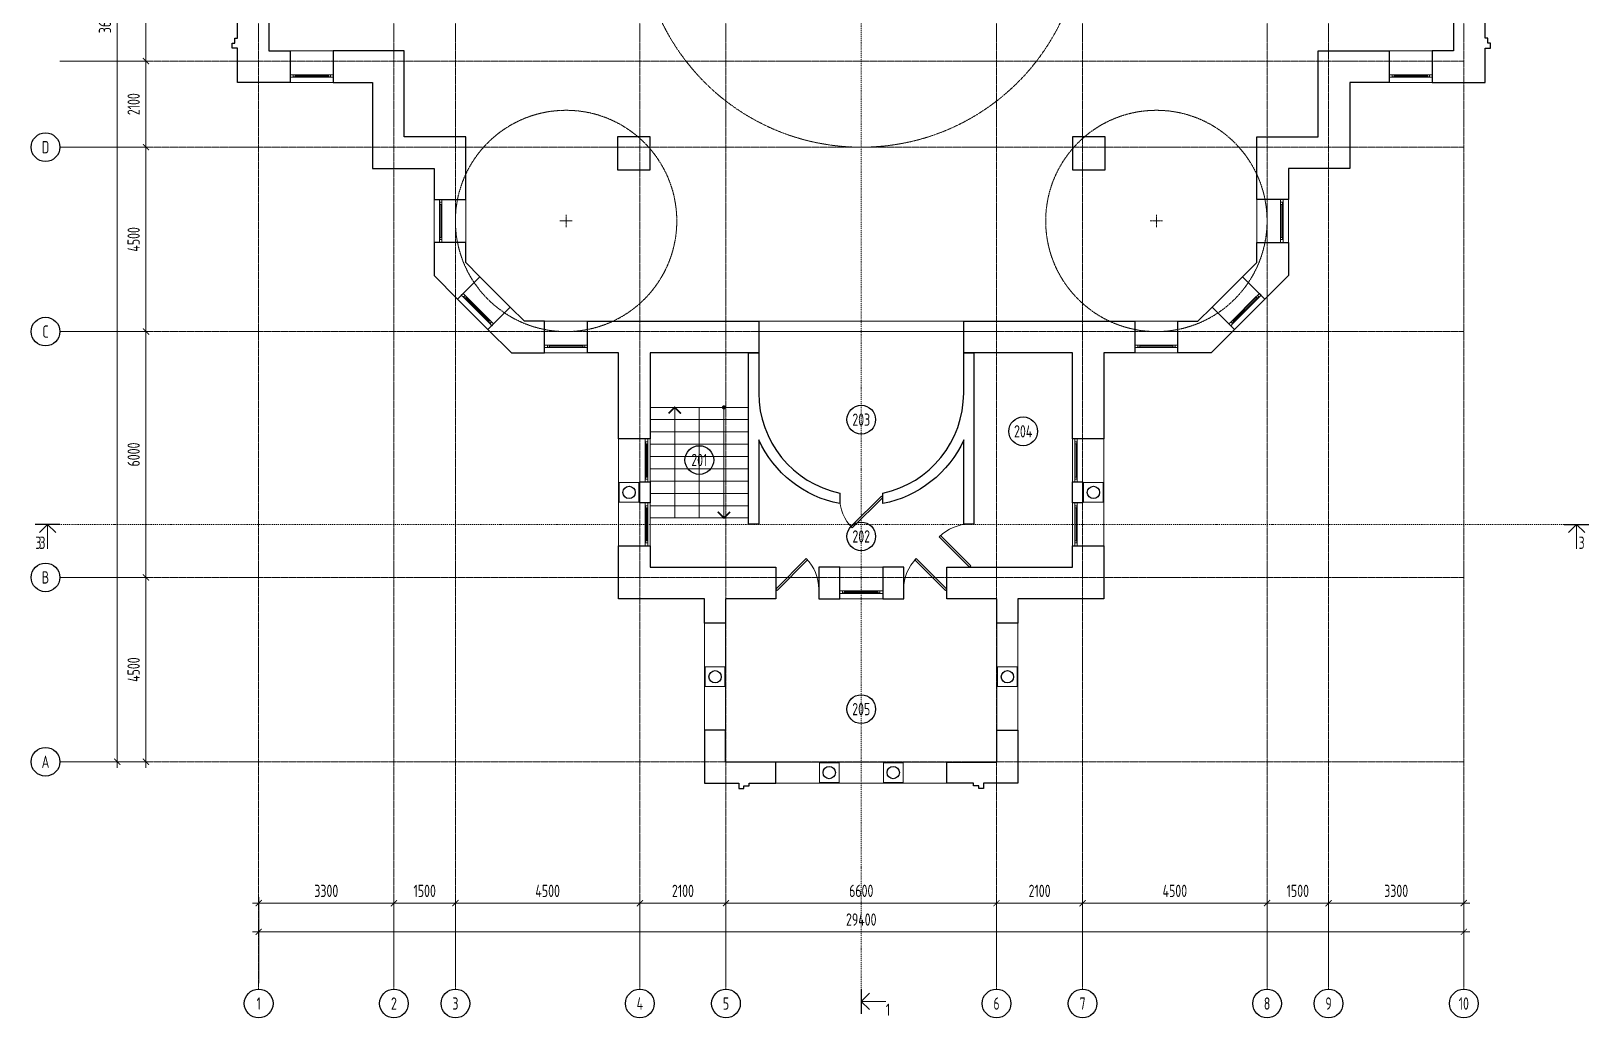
# Model space of a CAD drawing. Header units: millimetres. Extents: x -4890 to 184123, y 36 to 148549.
# Drawn here: x 134460 to 172460, y 3086 to 27169 of the extents above; entities that cross this region are included whole.
import ezdxf

# ---------------------------------------------------------------- set-up
doc = ezdxf.new("R2010")
doc.units = ezdxf.units.MM
doc.linetypes.add('CENTERX2', pattern=[101.6, 63.5, -12.7, 12.7, -12.7])
doc.linetypes.add('DASHDOTX2', pattern=[50.8, 25.4, -12.7, 0, -12.7])
for name, color, linetype, lineweight in [('axis', 40, 'CENTERX2', 5), ('Dimension', 4, 'Continuous', 5), ('Door', 36, 'Continuous', 5), ('Marker', 30, 'Continuous', 5), ('Stair', 4, 'Continuous', 5), ('Wall_General', 5, 'Continuous', 30), ('Wall_Satelit', 253, 'Continuous', 5), ('Windows', 250, 'Continuous', 5)]:
    doc.layers.add(name, color=color, linetype=linetype, lineweight=lineweight)
doc.styles.add('OK300', font='isocpeur.ttf', dxfattribs={"width": 0.7, "height": 300})
doc.dimstyles.new('OK100', dxfattribs={"dimtxt": 300, "dimasz": 150, "dimexe": 150, "dimexo": 150, "dimgap": 150, "dimtad": 1, "dimdec": 0, "dimzin": 0, "dimdsep": 46, "dimtxsty": 'OK300', "dimblk": 'ARCHTICK', "dimcen": 150, "dimdle": 150, "dimclrd": 256, "dimclre": 256, "dimclrt": 256, "dimadec": 0, "dimazin": 0, "dimtfac": 1, "dimtdec": 0, "dimtofl": 0, "dimtmove": 0, "dimatfit": 3, "dimldrblk": 'DOT', "dimfxl": 1, "dimtolj": 1, "dimtzin": 0, "dimlwd": -1, "dimlwe": -1, "dimarcsym": 0})

# ---------------------------------------------------------------- blocks, each defined once
blk = doc.blocks.new('_ArchTick')
at = {"color": 0, "linetype": 'ByBlock', "const_width": 0.15}
blk.add_lwpolyline([(-0.5, -0.5), (0.5, 0.5)], dxfattribs=at)
blk = doc.blocks.new('*D119')
at = {"layer": 'Defpoints', "color": 0, "transparency": 16777216}
for p in [(135160, 45636), (135160, 9336), (136560, 9336)]:
    blk.add_point(p, dxfattribs=at)
at = {"layer": 'Dimension', "transparency": 16777216}
for p, q in [((135310, 45636), (136710, 45636)), ((136560, 45786), (136560, 9186)), ((135310, 9336), (136710, 9336))]:
    blk.add_line(p, q, dxfattribs=at)
at = {"layer": 'Dimension', "transparency": 16777216, "xscale": 150, "yscale": 150, "zscale": 150}
for p, rotation in [((136560, 45636), 90), ((136560, 9336), 270)]:
    blk.add_blockref('_ArchTick', p, dxfattribs=dict(at, rotation=rotation))
at = {"layer": 'Dimension', "transparency": 16777216, "insert": (136260, 27486), "char_height": 300, "attachment_point": 5, "rotation": 90, "style": 'OK300'}
blk.add_mtext('\\A1;36300', dxfattribs=at)
blk = doc.blocks.new('_Dot')
at = {"layer": 'Dimension', "color": 0, "lineweight": -2}
blk.add_line((-0.5, 0), (-1, 0), dxfattribs=at)
at = {"layer": 'Dimension', "color": 0, "const_width": 0.5}
blk.add_lwpolyline([(-0.25, 0, 1), (0.25, 0, 1)], format="xyb", close=True, dxfattribs=at)
blk = doc.blocks.new('*D123')
at = {"layer": 'Defpoints', "color": 0, "transparency": 16777216}
for p in [(135160, 33036), (135160, 26436), (137260, 26436)]:
    blk.add_point(p, dxfattribs=at)
at = {"layer": 'Dimension', "transparency": 16777216}
for p, q in [((137260, 33186), (137260, 26286)), ((135310, 33036), (137410, 33036)), ((135310, 26436), (137410, 26436))]:
    blk.add_line(p, q, dxfattribs=at)
at = {"layer": 'Dimension', "transparency": 16777216, "xscale": 150, "yscale": 150, "zscale": 150}
for p, rotation in [((137260, 33036), 90), ((137260, 26436), 270)]:
    blk.add_blockref('_ArchTick', p, dxfattribs=dict(at, rotation=rotation))
at = {"layer": 'Dimension', "transparency": 16777216, "insert": (136960, 29736), "char_height": 300, "attachment_point": 5, "rotation": 90, "style": 'OK300'}
blk.add_mtext('\\A1;6600', dxfattribs=at)
blk = doc.blocks.new('*D124')
at = {"layer": 'Defpoints', "color": 0, "transparency": 16777216}
for p in [(135160, 26436), (135160, 24336), (137260, 24336)]:
    blk.add_point(p, dxfattribs=at)
at = {"layer": 'Dimension', "transparency": 16777216}
for p, q in [((135310, 26436), (137410, 26436)), ((137260, 26586), (137260, 24186)), ((135310, 24336), (137410, 24336))]:
    blk.add_line(p, q, dxfattribs=at)
at = {"layer": 'Dimension', "transparency": 16777216, "xscale": 150, "yscale": 150, "zscale": 150}
for p, rotation in [((137260, 26436), 90), ((137260, 24336), 270)]:
    blk.add_blockref('_ArchTick', p, dxfattribs=dict(at, rotation=rotation))
at = {"layer": 'Dimension', "transparency": 16777216, "insert": (136960, 25386), "char_height": 300, "attachment_point": 5, "rotation": 90, "style": 'OK300'}
blk.add_mtext('\\A1;2100', dxfattribs=at)
blk = doc.blocks.new('*D125')
at = {"layer": 'Defpoints', "color": 0, "transparency": 16777216}
for p in [(135160, 24336), (135160, 19836), (137260, 19836)]:
    blk.add_point(p, dxfattribs=at)
at = {"layer": 'Dimension', "transparency": 16777216}
for p, q in [((135310, 24336), (137410, 24336)), ((137260, 24486), (137260, 19686)), ((135310, 19836), (137410, 19836))]:
    blk.add_line(p, q, dxfattribs=at)
at = {"layer": 'Dimension', "transparency": 16777216, "xscale": 150, "yscale": 150, "zscale": 150}
for p, rotation in [((137260, 24336), 90), ((137260, 19836), 270)]:
    blk.add_blockref('_ArchTick', p, dxfattribs=dict(at, rotation=rotation))
at = {"layer": 'Dimension', "transparency": 16777216, "insert": (136960, 22086), "char_height": 300, "attachment_point": 5, "rotation": 90, "style": 'OK300'}
blk.add_mtext('\\A1;4500', dxfattribs=at)
blk = doc.blocks.new('*D126')
at = {"layer": 'Defpoints', "color": 0, "transparency": 16777216}
for p in [(135160, 13836), (135160, 9336), (137260, 9336)]:
    blk.add_point(p, dxfattribs=at)
at = {"layer": 'Dimension', "transparency": 16777216}
for p, q in [((135310, 13836), (137410, 13836)), ((137260, 13986), (137260, 9186)), ((135310, 9336), (137410, 9336))]:
    blk.add_line(p, q, dxfattribs=at)
at = {"layer": 'Dimension', "transparency": 16777216, "xscale": 150, "yscale": 150, "zscale": 150}
for p, rotation in [((137260, 13836), 90), ((137260, 9336), 270)]:
    blk.add_blockref('_ArchTick', p, dxfattribs=dict(at, rotation=rotation))
at = {"layer": 'Dimension', "transparency": 16777216, "insert": (136960, 11586), "char_height": 300, "attachment_point": 5, "rotation": 90, "style": 'OK300'}
blk.add_mtext('\\A1;4500', dxfattribs=at)
blk = doc.blocks.new('*D127')
at = {"layer": 'Defpoints', "color": 0, "transparency": 16777216}
for p in [(169410, 5186), (140010, 3786), (169410, 3786)]:
    blk.add_point(p, dxfattribs=at)
at = {"layer": 'Dimension', "transparency": 16777216}
for p, q in [((140010, 3936), (140010, 5336)), ((169410, 3936), (169410, 5336)), ((139860, 5186), (169560, 5186))]:
    blk.add_line(p, q, dxfattribs=at)
at = {"layer": 'Dimension', "transparency": 16777216, "xscale": 150, "yscale": 150, "zscale": 150, "rotation": 180}
blk.add_blockref('_ArchTick', (140010, 5186), dxfattribs=at)
at = {"layer": 'Dimension', "transparency": 16777216, "xscale": 150, "yscale": 150, "zscale": 150}
blk.add_blockref('_ArchTick', (169410, 5186), dxfattribs=at)
at = {"layer": 'Dimension', "transparency": 16777216, "insert": (154710, 5486), "char_height": 300, "attachment_point": 5, "style": 'OK300'}
blk.add_mtext('\\A1;29400', dxfattribs=at)
blk = doc.blocks.new('*D128')
at = {"layer": 'Defpoints', "color": 0, "transparency": 16777216}
for p in [(143310, 5886), (140010, 3786), (143310, 3786)]:
    blk.add_point(p, dxfattribs=at)
at = {"layer": 'Dimension', "transparency": 16777216}
for p, q in [((139860, 5886), (143460, 5886)), ((140010, 3936), (140010, 6036)), ((143310, 3936), (143310, 6036))]:
    blk.add_line(p, q, dxfattribs=at)
at = {"layer": 'Dimension', "transparency": 16777216, "xscale": 150, "yscale": 150, "zscale": 150, "rotation": 180}
blk.add_blockref('_ArchTick', (140010, 5886), dxfattribs=at)
at = {"layer": 'Dimension', "transparency": 16777216, "xscale": 150, "yscale": 150, "zscale": 150}
blk.add_blockref('_ArchTick', (143310, 5886), dxfattribs=at)
at = {"layer": 'Dimension', "transparency": 16777216, "insert": (141660, 6186), "char_height": 300, "attachment_point": 5, "style": 'OK300'}
blk.add_mtext('\\A1;3300', dxfattribs=at)
blk = doc.blocks.new('*D129')
at = {"layer": 'Defpoints', "color": 0, "transparency": 16777216}
for p in [(149310, 5886), (144810, 3786), (149310, 3786)]:
    blk.add_point(p, dxfattribs=at)
at = {"layer": 'Dimension', "transparency": 16777216}
for p, q in [((144660, 5886), (149460, 5886)), ((144810, 3936), (144810, 6036)), ((149310, 3936), (149310, 6036))]:
    blk.add_line(p, q, dxfattribs=at)
at = {"layer": 'Dimension', "transparency": 16777216, "xscale": 150, "yscale": 150, "zscale": 150, "rotation": 180}
blk.add_blockref('_ArchTick', (144810, 5886), dxfattribs=at)
at = {"layer": 'Dimension', "transparency": 16777216, "xscale": 150, "yscale": 150, "zscale": 150}
blk.add_blockref('_ArchTick', (149310, 5886), dxfattribs=at)
at = {"layer": 'Dimension', "transparency": 16777216, "insert": (147060, 6186), "char_height": 300, "attachment_point": 5, "style": 'OK300'}
blk.add_mtext('\\A1;4500', dxfattribs=at)
blk = doc.blocks.new('*D130')
at = {"layer": 'Defpoints', "color": 0, "transparency": 16777216}
for p in [(151410, 5886), (149310, 3786), (151410, 3786)]:
    blk.add_point(p, dxfattribs=at)
at = {"layer": 'Dimension', "transparency": 16777216}
for p, q in [((149160, 5886), (151560, 5886)), ((149310, 3936), (149310, 6036)), ((151410, 3936), (151410, 6036))]:
    blk.add_line(p, q, dxfattribs=at)
at = {"layer": 'Dimension', "transparency": 16777216, "xscale": 150, "yscale": 150, "zscale": 150, "rotation": 180}
blk.add_blockref('_ArchTick', (149310, 5886), dxfattribs=at)
at = {"layer": 'Dimension', "transparency": 16777216, "xscale": 150, "yscale": 150, "zscale": 150}
blk.add_blockref('_ArchTick', (151410, 5886), dxfattribs=at)
at = {"layer": 'Dimension', "transparency": 16777216, "insert": (150360, 6186), "char_height": 300, "attachment_point": 5, "style": 'OK300'}
blk.add_mtext('\\A1;2100', dxfattribs=at)
blk = doc.blocks.new('*D131')
at = {"layer": 'Defpoints', "color": 0, "transparency": 16777216}
for p in [(158010, 5886), (151410, 3786), (158010, 3786)]:
    blk.add_point(p, dxfattribs=at)
at = {"layer": 'Dimension', "transparency": 16777216}
for p, q in [((151260, 5886), (158160, 5886)), ((151410, 3936), (151410, 6036)), ((158010, 3936), (158010, 6036))]:
    blk.add_line(p, q, dxfattribs=at)
at = {"layer": 'Dimension', "transparency": 16777216, "xscale": 150, "yscale": 150, "zscale": 150, "rotation": 180}
blk.add_blockref('_ArchTick', (151410, 5886), dxfattribs=at)
at = {"layer": 'Dimension', "transparency": 16777216, "xscale": 150, "yscale": 150, "zscale": 150}
blk.add_blockref('_ArchTick', (158010, 5886), dxfattribs=at)
at = {"layer": 'Dimension', "transparency": 16777216, "insert": (154710, 6186), "char_height": 300, "attachment_point": 5, "style": 'OK300'}
blk.add_mtext('\\A1;6600', dxfattribs=at)
blk = doc.blocks.new('*D132')
at = {"layer": 'Defpoints', "color": 0, "transparency": 16777216}
for p in [(160110, 5886), (158010, 3786), (160110, 3786)]:
    blk.add_point(p, dxfattribs=at)
at = {"layer": 'Dimension', "transparency": 16777216}
for p, q in [((157860, 5886), (160260, 5886)), ((158010, 3936), (158010, 6036)), ((160110, 3936), (160110, 6036))]:
    blk.add_line(p, q, dxfattribs=at)
at = {"layer": 'Dimension', "transparency": 16777216, "xscale": 150, "yscale": 150, "zscale": 150, "rotation": 180}
blk.add_blockref('_ArchTick', (158010, 5886), dxfattribs=at)
at = {"layer": 'Dimension', "transparency": 16777216, "xscale": 150, "yscale": 150, "zscale": 150}
blk.add_blockref('_ArchTick', (160110, 5886), dxfattribs=at)
at = {"layer": 'Dimension', "transparency": 16777216, "insert": (159060, 6186), "char_height": 300, "attachment_point": 5, "style": 'OK300'}
blk.add_mtext('\\A1;2100', dxfattribs=at)
blk = doc.blocks.new('*D133')
at = {"layer": 'Defpoints', "color": 0, "transparency": 16777216}
for p in [(164610, 5886), (160110, 3786), (164610, 3786)]:
    blk.add_point(p, dxfattribs=at)
at = {"layer": 'Dimension', "transparency": 16777216}
for p, q in [((159960, 5886), (164760, 5886)), ((160110, 3936), (160110, 6036)), ((164610, 3936), (164610, 6036))]:
    blk.add_line(p, q, dxfattribs=at)
at = {"layer": 'Dimension', "transparency": 16777216, "xscale": 150, "yscale": 150, "zscale": 150, "rotation": 180}
blk.add_blockref('_ArchTick', (160110, 5886), dxfattribs=at)
at = {"layer": 'Dimension', "transparency": 16777216, "xscale": 150, "yscale": 150, "zscale": 150}
blk.add_blockref('_ArchTick', (164610, 5886), dxfattribs=at)
at = {"layer": 'Dimension', "transparency": 16777216, "insert": (162360, 6186), "char_height": 300, "attachment_point": 5, "style": 'OK300'}
blk.add_mtext('\\A1;4500', dxfattribs=at)
blk = doc.blocks.new('*D134')
at = {"layer": 'Defpoints', "color": 0, "transparency": 16777216}
for p in [(169410, 5886), (166110, 3786), (169410, 3786)]:
    blk.add_point(p, dxfattribs=at)
at = {"layer": 'Dimension', "transparency": 16777216}
for p, q in [((165960, 5886), (169560, 5886)), ((166110, 3936), (166110, 6036)), ((169410, 3936), (169410, 6036))]:
    blk.add_line(p, q, dxfattribs=at)
at = {"layer": 'Dimension', "transparency": 16777216, "xscale": 150, "yscale": 150, "zscale": 150, "rotation": 180}
blk.add_blockref('_ArchTick', (166110, 5886), dxfattribs=at)
at = {"layer": 'Dimension', "transparency": 16777216, "xscale": 150, "yscale": 150, "zscale": 150}
blk.add_blockref('_ArchTick', (169410, 5886), dxfattribs=at)
at = {"layer": 'Dimension', "transparency": 16777216, "insert": (167760, 6186), "char_height": 300, "attachment_point": 5, "style": 'OK300'}
blk.add_mtext('\\A1;3300', dxfattribs=at)
blk = doc.blocks.new('*D135')
at = {"layer": 'Defpoints', "color": 0, "transparency": 16777216}
for p in [(135160, 19836), (137260, 19836), (135160, 13836)]:
    blk.add_point(p, dxfattribs=at)
at = {"layer": 'Dimension', "transparency": 16777216}
for p, q in [((135310, 19836), (137410, 19836)), ((137260, 13686), (137260, 19986)), ((135310, 13836), (137410, 13836))]:
    blk.add_line(p, q, dxfattribs=at)
at = {"layer": 'Dimension', "transparency": 16777216, "xscale": 150, "yscale": 150, "zscale": 150}
for p, rotation in [((137260, 19836), 90), ((137260, 13836), 270)]:
    blk.add_blockref('_ArchTick', p, dxfattribs=dict(at, rotation=rotation))
at = {"layer": 'Dimension', "transparency": 16777216, "insert": (136960, 16836), "char_height": 300, "attachment_point": 5, "rotation": 90, "style": 'OK300'}
blk.add_mtext('\\A1;6000', dxfattribs=at)
blk = doc.blocks.new('*D137')
at = {"layer": 'Defpoints', "color": 0, "transparency": 16777216}
for p in [(144810, 5886), (143310, 3786), (144810, 3786)]:
    blk.add_point(p, dxfattribs=at)
at = {"layer": 'Dimension', "transparency": 16777216}
for p, q in [((143160, 5886), (144960, 5886)), ((143310, 3936), (143310, 6036)), ((144810, 3936), (144810, 6036))]:
    blk.add_line(p, q, dxfattribs=at)
at = {"layer": 'Dimension', "transparency": 16777216, "xscale": 150, "yscale": 150, "zscale": 150, "rotation": 180}
blk.add_blockref('_ArchTick', (143310, 5886), dxfattribs=at)
at = {"layer": 'Dimension', "transparency": 16777216, "xscale": 150, "yscale": 150, "zscale": 150}
blk.add_blockref('_ArchTick', (144810, 5886), dxfattribs=at)
at = {"layer": 'Dimension', "transparency": 16777216, "insert": (144060, 6186), "char_height": 300, "attachment_point": 5, "style": 'OK300'}
blk.add_mtext('\\A1;1500', dxfattribs=at)
blk = doc.blocks.new('*D138')
at = {"layer": 'Defpoints', "color": 0, "transparency": 16777216}
for p in [(166110, 5886), (164610, 3786), (166110, 3786)]:
    blk.add_point(p, dxfattribs=at)
at = {"layer": 'Dimension', "transparency": 16777216}
for p, q in [((164460, 5886), (166260, 5886)), ((164610, 3936), (164610, 6036)), ((166110, 3936), (166110, 6036))]:
    blk.add_line(p, q, dxfattribs=at)
at = {"layer": 'Dimension', "transparency": 16777216, "xscale": 150, "yscale": 150, "zscale": 150, "rotation": 180}
blk.add_blockref('_ArchTick', (164610, 5886), dxfattribs=at)
at = {"layer": 'Dimension', "transparency": 16777216, "xscale": 150, "yscale": 150, "zscale": 150}
blk.add_blockref('_ArchTick', (166110, 5886), dxfattribs=at)
at = {"layer": 'Dimension', "transparency": 16777216, "insert": (165360, 6186), "char_height": 300, "attachment_point": 5, "style": 'OK300'}
blk.add_mtext('\\A1;1500', dxfattribs=at)
blk = doc.blocks.new('*U64')
for p, q in [((0, 0), (0, -100)), ((-1000, 0), (-1000, -100))]:
    blk.add_line(p, q)
blk.add_lwpolyline([(0, 0), (-707, 707), (-738, 676), (-31, -31)], close=True)
blk.add_arc((0, 0), 1000, 135, 180)
blk = doc.blocks.new('*U63')
for p, q in [((0, 0), (0, -100)), ((1000, 0), (1000, -100))]:
    blk.add_line(p, q)
blk.add_lwpolyline([(0, 0), (707, 707), (738, 676), (31, -31)], close=True)
blk.add_arc((0, 0), 1000, 0, 45)

msp = doc.modelspace()

# ---------------------------------------------------------------- linework, layer by layer
at = {"layer": 'axis', "ltscale": 0.5}
for p, q in [((147359.7, 22536.3), (147659.7, 22536.3)), ((147509.7, 22686.3), (147509.7, 22386.3)), ((162059.7, 22536.3), (161759.7, 22536.3)), ((161909.7, 22686.3), (161909.7, 22386.3))]:
    msp.add_line(p, q, dxfattribs=at)
for points in [[(140009.7, 3786.3), (140009.7, 45636.3)], [(143309.7, 3786.3), (143309.7, 45636.3)], [(144809.7, 3786.3), (144809.7, 45636.3)], [(149309.7, 3786.3), (149309.7, 45636.3)], [(151409.7, 3786.3), (151409.7, 45636.3)], [(158009.7, 3786.3), (158009.7, 45636.3)], [(160109.7, 3786.3), (160109.7, 45636.3)], [(164609.7, 3786.3), (164609.7, 45636.3)], [(166109.7, 3786.3), (166109.7, 45636.3)], [(169409.7, 3786.3), (169409.7, 45636.3)], [(135159.7, 26436.3), (169409.7, 26436.3)], [(135159.7, 24336.3), (169409.7, 24336.3)], [(135159.7, 19836.3), (169409.7, 19836.3)], [(135159.7, 13836.3), (169409.7, 13836.3)], [(135159.7, 9336.3), (169409.7, 9336.3)]]:
    msp.add_lwpolyline(points, dxfattribs=at)
for centre, radius in [((154709.7, 29736.3), 5400), ((147509.7, 22536.3), 2700), ((161909.7, 22536.3), 2700)]:
    msp.add_circle(centre, radius, dxfattribs=at)
at = {"layer": 'axis', "color": 18, "linetype": 'Continuous', "lineweight": 30, "true_color": 0x000000}
for centre in [(134809.7, 24336.3), (134809.7, 19836.3), (134809.7, 13836.3), (134809.7, 9336.3), (140009.7, 3436.3), (143309.7, 3436.3), (144809.7, 3436.3), (149309.7, 3436.3), (151409.7, 3436.3), (158009.7, 3436.3), (160109.7, 3436.3), (164609.7, 3436.3), (166109.7, 3436.3), (169409.7, 3436.3)]:
    msp.add_circle(centre, 350, dxfattribs=at)
at = {"layer": 'Marker', "linetype": 'DASHDOTX2'}
for p, q in [((154709.7, 48986.3), (154709.7, 3786.3)), ((171859.7, 15131.3), (135159.7, 15131.3))]:
    msp.add_line(p, q, dxfattribs=at)
at = {"layer": 'Marker', "color": 18, "lineweight": 30, "true_color": 0x000000}
for points in [[(135159.7, 15131.3), (134559.7, 15131.3)], [(135059.7, 14931.3), (134859.7, 15131.3), (134659.7, 14931.3)], [(171859.7, 15131.3), (172459.7, 15131.3)], [(171959.7, 14931.3), (172159.7, 15131.3), (172359.7, 14931.3)], [(154709.7, 3786.3), (154709.7, 3186.3)], [(154909.7, 3686.3), (154709.7, 3486.3), (154909.7, 3286.3)]]:
    msp.add_lwpolyline(points, dxfattribs=at)
at = {"layer": 'Marker', "color": 18, "true_color": 0x000000}
for points in [[(134859.7, 15131.3), (134859.7, 14531.3)], [(172159.7, 15131.3), (172159.7, 14531.3)], [(154709.7, 3486.3), (155309.7, 3486.3)]]:
    msp.add_lwpolyline(points, dxfattribs=at)
at = {"layer": 'Marker', "linetype": 'Continuous', "lineweight": 30}
for centre in [(154709.7, 17686.3), (158659.7, 17401.3), (150759.7, 16701.3), (154709.7, 14836.3), (154709.7, 10621.3)]:
    msp.add_circle(centre, 350, dxfattribs=at)
at = {"layer": 'Stair'}
for points in [[(150759.7, 17686.3), (150759.7, 17986.3), (149559.7, 17986.3), (149559.7, 17686.3)], [(151959.7, 17686.3), (151959.7, 17986.3), (150759.7, 17986.3), (150759.7, 17686.3)], [(150759.7, 17386.3), (150759.7, 17686.3), (149559.7, 17686.3), (149559.7, 17386.3)], [(151959.7, 17386.3), (151959.7, 17686.3), (150759.7, 17686.3), (150759.7, 17386.3)], [(150759.7, 17086.3), (150759.7, 17386.3), (149559.7, 17386.3), (149559.7, 17086.3)], [(151959.7, 17086.3), (151959.7, 17386.3), (150759.7, 17386.3), (150759.7, 17086.3)], [(150759.7, 16786.3), (150759.7, 17086.3), (149559.7, 17086.3), (149559.7, 16786.3)], [(150759.7, 16486.3), (150759.7, 16786.3), (149559.7, 16786.3), (149559.7, 16486.3)], [(151959.7, 16786.3), (151959.7, 17086.3), (150759.7, 17086.3), (150759.7, 16786.3)], [(151959.7, 16486.3), (151959.7, 16786.3), (150759.7, 16786.3), (150759.7, 16486.3)], [(150759.7, 16186.3), (150759.7, 16486.3), (149559.7, 16486.3), (149559.7, 16186.3)], [(151959.7, 16186.3), (151959.7, 16486.3), (150759.7, 16486.3), (150759.7, 16186.3)], [(150759.7, 15886.3), (150759.7, 16186.3), (149559.7, 16186.3), (149559.7, 15886.3)], [(151959.7, 15886.3), (151959.7, 16186.3), (150759.7, 16186.3), (150759.7, 15886.3)], [(150759.7, 15586.3), (150759.7, 15886.3), (149559.7, 15886.3), (149559.7, 15586.3)], [(150759.7, 15286.3), (150759.7, 15586.3), (149559.7, 15586.3), (149559.7, 15286.3)], [(151959.7, 15586.3), (151959.7, 15886.3), (150759.7, 15886.3), (150759.7, 15586.3)], [(151959.7, 15286.3), (151959.7, 15586.3), (150759.7, 15586.3), (150759.7, 15286.3)]]:
    msp.add_lwpolyline(points, close=True, dxfattribs=at)
at = {"layer": 'Stair', "const_width": 40}
for points in [[(150309.7, 17836.3), (150159.7, 17986.3), (150009.7, 17836.3)], [(151209.7, 15436.3), (151359.7, 15286.3), (151509.7, 15436.3)]]:
    msp.add_lwpolyline(points, dxfattribs=at)
at = {"layer": 'Stair'}
for points in [[(150159.7, 17986.3), (150159.7, 15286.3)], [(151359.7, 15286.3), (151359.7, 17986.3)]]:
    msp.add_lwpolyline(points, dxfattribs=at)
at = {"layer": 'Stair', "const_width": 50}
msp.add_lwpolyline([(151359.7, 18011.3, 1), (151359.7, 17961.3, 1)], format="xyb", close=True, dxfattribs=at)
at = {"layer": 'Wall_General'}
for points in [[(140779.7, 26686.3), (140779.7, 25916.3), (139489.7, 25916.3), (139489.7, 26751.3), (139359.7, 26751.3), (139359.7, 26871.3), (139424.7, 26871.3), (139424.7, 27001.3), (139489.7, 27001.3), (139489.7, 27651.3), (140259.7, 27651.3), (140259.7, 26686.3)], [(168639.7, 26686.3), (168639.7, 25916.3), (169929.7, 25916.3), (169929.7, 26751.3), (170059.7, 26751.3), (170059.7, 26871.3), (169994.7, 26871.3), (169994.7, 27001.3), (169929.7, 27001.3), (169929.7, 27651.3), (169159.7, 27651.3), (169159.7, 26686.3)], [(141829.7, 25916.3), (142789.7, 25916.3), (142789.7, 23816.3), (144289.7, 23816.3), (144289.7, 23061.3), (145059.7, 23061.3), (145059.7, 24586.3), (143559.7, 24586.3), (143559.7, 26686.3), (141829.7, 26686.3)], [(167589.7, 25916.3), (166629.7, 25916.3), (166629.7, 23816.3), (165129.7, 23816.3), (165129.7, 23061.3), (164359.7, 23061.3), (164359.7, 24586.3), (165859.7, 24586.3), (165859.7, 26686.3), (167589.7, 26686.3)], [(148759.7, 23786.3), (149559.7, 23786.3), (149559.7, 24586.3), (148759.7, 24586.3)], [(159859.7, 23786.3), (160659.7, 23786.3), (160659.7, 24586.3), (159859.7, 24586.3)], [(145059.7, 22011.3), (144289.7, 22011.3), (144289.7, 21202.7), (144861.7, 20630.7), (145406.1, 21175.2), (145059.7, 21521.7)], [(164359.7, 22011.3), (165129.7, 22011.3), (165129.7, 21202.7), (164557.7, 20630.7), (164013.2, 21175.2), (164359.7, 21521.7)], [(146148.6, 20432.7), (145604.1, 19888.3), (146176.1, 19316.3), (146984.7, 19316.3), (146984.7, 20086.3), (146495, 20086.3)], [(163270.8, 20432.7), (163815.2, 19888.3), (163243.2, 19316.3), (162434.7, 19316.3), (162434.7, 20086.3), (162924.3, 20086.3)], [(148789.7, 17216.3), (148789.7, 19316.3), (148034.7, 19316.3), (148034.7, 20086.3), (152209.7, 20086.3), (152209.7, 19316.3), (149559.7, 19316.3), (149559.7, 17216.3)], [(159859.7, 17216.3), (159859.7, 19316.3), (157209.7, 19316.3), (157209.7, 20086.3), (161384.7, 20086.3), (161384.7, 19316.3), (160629.7, 19316.3), (160629.7, 17216.3)], [(149309.7, 15656.3), (149309.7, 16166.3), (149559.7, 16166.3), (149559.7, 15656.3)], [(159859.7, 15656.3), (159859.7, 16166.3), (160109.7, 16166.3), (160109.7, 15656.3)], [(150889.7, 12716.3), (150889.7, 13316.3), (148789.7, 13316.3), (148789.7, 14606.3), (149559.7, 14606.3), (149559.7, 14086.3), (152624.7, 14086.3), (152624.7, 13316.3), (151399.7, 13316.3), (151399.7, 12716.3)], [(158019.7, 12716.3), (158019.7, 13316.3), (156794.7, 13316.3), (156794.7, 14086.3), (159859.7, 14086.3), (159859.7, 14606.3), (160629.7, 14606.3), (160629.7, 13316.3), (158529.7, 13316.3), (158529.7, 12716.3)], [(153674.7, 13316.3), (154184.7, 13316.3), (154184.7, 14086.3), (153674.7, 14086.3)], [(155234.7, 13316.3), (155744.7, 13316.3), (155744.7, 14086.3), (155234.7, 14086.3)], [(150889.7, 10106.3), (150889.7, 8816.3), (151724.7, 8816.3), (151724.7, 8686.3), (151844.7, 8686.3), (151844.7, 8751.3), (151974.7, 8751.3), (151974.7, 8816.3), (152624.7, 8816.3), (152624.7, 9326.3), (151399.7, 9326.3), (151399.7, 10106.3)], [(158529.7, 10106.3), (158529.7, 8816.3), (157694.7, 8816.3), (157694.7, 8686.3), (157574.7, 8686.3), (157574.7, 8751.3), (157444.7, 8751.3), (157444.7, 8816.3), (156794.7, 8816.3), (156794.7, 9326.3), (158019.7, 9326.3), (158019.7, 10106.3)]]:
    msp.add_lwpolyline(points, close=True, dxfattribs=at)
for points in [[(154184.7, 15636.9, -0.2418062), (152209.7, 17190.6), (152209.7, 15136.3), (151959.7, 15136.3), (151959.7, 19316.3), (152209.7, 19316.3), (152209.7, 18336.3, 0.3535179), (154184.7, 15892)], [(155234.7, 15892, 0.3535179), (157209.7, 18336.3), (157209.7, 19316.3), (157459.7, 19316.3), (157459.7, 15136.3), (157209.7, 15136.3), (157209.7, 17190.6, -0.2418062), (155234.7, 15636.9)]]:
    msp.add_lwpolyline(points, format="xyb", close=True, dxfattribs=at)
for centre in [(149044.7, 15911.3), (160374.7, 15911.3), (151144.7, 11411.3), (158274.7, 11411.3), (153929.7, 9071.3), (155489.7, 9071.3)]:
    msp.add_circle(centre, 150, dxfattribs=at)
at = {"layer": 'Wall_Satelit'}
for points in [[(140779.7, 25916.3), (141829.7, 25916.3), (141829.7, 26686.3), (140779.7, 26686.3)], [(167589.7, 25916.3), (168639.7, 25916.3), (168639.7, 26686.3), (167589.7, 26686.3)], [(144289.7, 23061.3), (145059.7, 23061.3), (145059.7, 22011.3), (144289.7, 22011.3)], [(165129.7, 23061.3), (164359.7, 23061.3), (164359.7, 22011.3), (165129.7, 22011.3)], [(144861.7, 20630.7), (145604.1, 19888.3), (146148.6, 20432.7), (145406.1, 21175.2)], [(164557.7, 20630.7), (163815.2, 19888.3), (163270.8, 20432.7), (164013.2, 21175.2)], [(146984.7, 19316.3), (148034.7, 19316.3), (148034.7, 20086.3), (146984.7, 20086.3)], [(152209.7, 19836.3), (157209.7, 19836.3), (157209.7, 20086.3), (152209.7, 20086.3)], [(162434.7, 19316.3), (161384.7, 19316.3), (161384.7, 20086.3), (162434.7, 20086.3)], [(148789.7, 17216.3), (149559.7, 17216.3), (149559.7, 14606.3), (148789.7, 14606.3)], [(159859.7, 17216.3), (160629.7, 17216.3), (160629.7, 14606.3), (159859.7, 14606.3)], [(148804.7, 15671.3), (149284.7, 15671.3), (149284.7, 16151.3), (148804.7, 16151.3)], [(160134.7, 15671.3), (160614.7, 15671.3), (160614.7, 16151.3), (160134.7, 16151.3)], [(154184.7, 13316.3), (155234.7, 13316.3), (155234.7, 14086.3), (154184.7, 14086.3)], [(150889.7, 10106.3), (151399.7, 10106.3), (151399.7, 12716.3), (150889.7, 12716.3)], [(158019.7, 12716.3), (158529.7, 12716.3), (158529.7, 10106.3), (158019.7, 10106.3)], [(150904.7, 11171.3), (151384.7, 11171.3), (151384.7, 11651.3), (150904.7, 11651.3)], [(158034.7, 11171.3), (158514.7, 11171.3), (158514.7, 11651.3), (158034.7, 11651.3)], [(152624.7, 9326.3), (152624.7, 8816.3), (156794.7, 8816.3), (156794.7, 9326.3)], [(153689.7, 8831.3), (154169.7, 8831.3), (154169.7, 9311.3), (153689.7, 9311.3)], [(155729.7, 8831.3), (155249.7, 8831.3), (155249.7, 9311.3), (155729.7, 9311.3)]]:
    msp.add_lwpolyline(points, close=True, dxfattribs=at)
at = {"layer": 'Windows'}
for points in [[(140849.7, 26106.3), (140779.7, 26106.3), (140779.7, 26046.3), (140849.7, 26046.3)], [(140899.7, 26106.3), (140849.7, 26106.3), (140849.7, 26056.3), (140899.7, 26056.3)], [(140849.7, 26046.3), (141759.7, 26046.3), (141759.7, 26056.3), (140849.7, 26056.3)], [(141709.7, 26096.3), (140899.7, 26096.3), (140899.7, 26106.3), (141709.7, 26106.3)], [(141709.7, 26066.3), (140899.7, 26066.3), (140899.7, 26056.3), (141709.7, 26056.3)], [(141759.7, 26106.3), (141709.7, 26106.3), (141709.7, 26056.3), (141759.7, 26056.3)], [(141759.7, 26106.3), (141829.7, 26106.3), (141829.7, 26046.3), (141759.7, 26046.3)], [(167659.7, 26106.3), (167589.7, 26106.3), (167589.7, 26046.3), (167659.7, 26046.3)], [(167659.7, 26106.3), (167709.7, 26106.3), (167709.7, 26056.3), (167659.7, 26056.3)], [(168569.7, 26046.3), (167659.7, 26046.3), (167659.7, 26056.3), (168569.7, 26056.3)], [(167709.7, 26096.3), (168519.7, 26096.3), (168519.7, 26106.3), (167709.7, 26106.3)], [(167709.7, 26066.3), (168519.7, 26066.3), (168519.7, 26056.3), (167709.7, 26056.3)], [(168519.7, 26106.3), (168569.7, 26106.3), (168569.7, 26056.3), (168519.7, 26056.3)], [(168569.7, 26106.3), (168639.7, 26106.3), (168639.7, 26046.3), (168569.7, 26046.3)], [(144479.7, 22991.3), (144479.7, 23061.3), (144419.7, 23061.3), (144419.7, 22991.3)], [(144419.7, 22991.3), (144419.7, 22081.3), (144429.7, 22081.3), (144429.7, 22991.3)], [(144479.7, 22941.3), (144479.7, 22991.3), (144429.7, 22991.3), (144429.7, 22941.3)], [(144439.7, 22131.3), (144439.7, 22941.3), (144429.7, 22941.3), (144429.7, 22131.3)], [(144469.7, 22131.3), (144469.7, 22941.3), (144479.7, 22941.3), (144479.7, 22131.3)], [(164939.7, 22991.3), (164939.7, 23061.3), (164999.7, 23061.3), (164999.7, 22991.3)], [(164939.7, 22941.3), (164939.7, 22991.3), (164989.7, 22991.3), (164989.7, 22941.3)], [(164949.7, 22131.3), (164949.7, 22941.3), (164939.7, 22941.3), (164939.7, 22131.3)], [(164979.7, 22131.3), (164979.7, 22941.3), (164989.7, 22941.3), (164989.7, 22131.3)], [(164999.7, 22991.3), (164999.7, 22081.3), (164989.7, 22081.3), (164989.7, 22991.3)], [(144479.7, 22081.3), (144479.7, 22011.3), (144419.7, 22011.3), (144419.7, 22081.3)], [(144479.7, 22081.3), (144479.7, 22131.3), (144429.7, 22131.3), (144429.7, 22081.3)], [(164939.7, 22081.3), (164939.7, 22131.3), (164989.7, 22131.3), (164989.7, 22081.3)], [(164939.7, 22081.3), (164939.7, 22011.3), (164999.7, 22011.3), (164999.7, 22081.3)], [(145045.5, 20715.6), (144996, 20765.1), (144953.6, 20722.6), (145003.1, 20673.2)], [(145003.1, 20673.2), (145646.5, 20029.7), (145653.6, 20036.8), (145010.1, 20680.2)], [(145080.9, 20680.2), (145045.5, 20715.6), (145010.1, 20680.2), (145045.5, 20644.9)], [(145625.3, 20079.2), (145052.6, 20651.9), (145045.5, 20644.9), (145618.3, 20072.1)], [(145646.5, 20100.4), (145073.8, 20673.2), (145080.9, 20680.2), (145653.6, 20107.5)], [(163772.8, 20100.4), (164345.6, 20673.2), (164338.5, 20680.2), (163765.7, 20107.5)], [(164416.3, 20673.2), (163772.8, 20029.7), (163765.7, 20036.8), (164409.2, 20680.2)], [(163794, 20079.2), (164366.8, 20651.9), (164373.8, 20644.9), (163801.1, 20072.1)], [(164338.5, 20680.2), (164373.8, 20715.6), (164409.2, 20680.2), (164373.8, 20644.9)], [(164373.8, 20715.6), (164423.3, 20765.1), (164465.8, 20722.6), (164416.3, 20673.2)], [(145689, 20072.1), (145653.6, 20107.5), (145618.3, 20072.1), (145653.6, 20036.8)], [(145689, 20072.1), (145738.5, 20022.6), (145696, 19980.2), (145646.5, 20029.7)], [(163730.4, 20072.1), (163680.9, 20022.6), (163723.3, 19980.2), (163772.8, 20029.7)], [(163730.4, 20072.1), (163765.7, 20107.5), (163801.1, 20072.1), (163765.7, 20036.8)], [(147054.7, 19506.3), (146984.7, 19506.3), (146984.7, 19446.3), (147054.7, 19446.3)], [(147104.7, 19506.3), (147054.7, 19506.3), (147054.7, 19456.3), (147104.7, 19456.3)], [(147054.7, 19446.3), (147964.7, 19446.3), (147964.7, 19456.3), (147054.7, 19456.3)], [(147914.7, 19496.3), (147104.7, 19496.3), (147104.7, 19506.3), (147914.7, 19506.3)], [(147914.7, 19466.3), (147104.7, 19466.3), (147104.7, 19456.3), (147914.7, 19456.3)], [(147964.7, 19506.3), (147914.7, 19506.3), (147914.7, 19456.3), (147964.7, 19456.3)], [(147964.7, 19506.3), (148034.7, 19506.3), (148034.7, 19446.3), (147964.7, 19446.3)], [(161454.7, 19506.3), (161384.7, 19506.3), (161384.7, 19446.3), (161454.7, 19446.3)], [(161454.7, 19506.3), (161504.7, 19506.3), (161504.7, 19456.3), (161454.7, 19456.3)], [(162364.7, 19446.3), (161454.7, 19446.3), (161454.7, 19456.3), (162364.7, 19456.3)], [(161504.7, 19496.3), (162314.7, 19496.3), (162314.7, 19506.3), (161504.7, 19506.3)], [(161504.7, 19466.3), (162314.7, 19466.3), (162314.7, 19456.3), (161504.7, 19456.3)], [(162314.7, 19506.3), (162364.7, 19506.3), (162364.7, 19456.3), (162314.7, 19456.3)], [(162364.7, 19506.3), (162434.7, 19506.3), (162434.7, 19446.3), (162364.7, 19446.3)], [(149499.7, 17146.3), (149499.7, 17216.3), (149439.7, 17216.3), (149439.7, 17146.3)], [(149439.7, 17146.3), (149439.7, 16236.3), (149449.7, 16236.3), (149449.7, 17146.3)], [(149499.7, 17096.3), (149499.7, 17146.3), (149449.7, 17146.3), (149449.7, 17096.3)], [(159919.7, 17146.3), (159919.7, 17216.3), (159979.7, 17216.3), (159979.7, 17146.3)], [(159919.7, 17096.3), (159919.7, 17146.3), (159969.7, 17146.3), (159969.7, 17096.3)], [(159979.7, 17146.3), (159979.7, 16236.3), (159969.7, 16236.3), (159969.7, 17146.3)], [(149459.7, 16286.3), (149459.7, 17096.3), (149449.7, 17096.3), (149449.7, 16286.3)], [(149489.7, 16286.3), (149489.7, 17096.3), (149499.7, 17096.3), (149499.7, 16286.3)], [(159929.7, 16286.3), (159929.7, 17096.3), (159919.7, 17096.3), (159919.7, 16286.3)], [(159959.7, 16286.3), (159959.7, 17096.3), (159969.7, 17096.3), (159969.7, 16286.3)], [(149499.7, 16236.3), (149499.7, 16166.3), (149439.7, 16166.3), (149439.7, 16236.3)], [(149499.7, 16236.3), (149499.7, 16286.3), (149449.7, 16286.3), (149449.7, 16236.3)], [(159919.7, 16236.3), (159919.7, 16286.3), (159969.7, 16286.3), (159969.7, 16236.3)], [(159919.7, 16236.3), (159919.7, 16166.3), (159979.7, 16166.3), (159979.7, 16236.3)], [(149499.7, 15586.3), (149499.7, 15656.3), (149439.7, 15656.3), (149439.7, 15586.3)], [(149439.7, 15586.3), (149439.7, 14676.3), (149449.7, 14676.3), (149449.7, 15586.3)], [(149499.7, 15536.3), (149499.7, 15586.3), (149449.7, 15586.3), (149449.7, 15536.3)], [(159919.7, 15586.3), (159919.7, 15656.3), (159979.7, 15656.3), (159979.7, 15586.3)], [(159919.7, 15536.3), (159919.7, 15586.3), (159969.7, 15586.3), (159969.7, 15536.3)], [(159979.7, 15586.3), (159979.7, 14676.3), (159969.7, 14676.3), (159969.7, 15586.3)], [(149459.7, 14726.3), (149459.7, 15536.3), (149449.7, 15536.3), (149449.7, 14726.3)], [(149489.7, 14726.3), (149489.7, 15536.3), (149499.7, 15536.3), (149499.7, 14726.3)], [(159929.7, 14726.3), (159929.7, 15536.3), (159919.7, 15536.3), (159919.7, 14726.3)], [(159959.7, 14726.3), (159959.7, 15536.3), (159969.7, 15536.3), (159969.7, 14726.3)], [(149499.7, 14676.3), (149499.7, 14606.3), (149439.7, 14606.3), (149439.7, 14676.3)], [(149499.7, 14676.3), (149499.7, 14726.3), (149449.7, 14726.3), (149449.7, 14676.3)], [(159919.7, 14676.3), (159919.7, 14726.3), (159969.7, 14726.3), (159969.7, 14676.3)], [(159919.7, 14676.3), (159919.7, 14606.3), (159979.7, 14606.3), (159979.7, 14676.3)], [(154254.7, 13506.3), (154184.7, 13506.3), (154184.7, 13446.3), (154254.7, 13446.3)], [(154304.7, 13506.3), (154254.7, 13506.3), (154254.7, 13456.3), (154304.7, 13456.3)], [(154254.7, 13446.3), (155164.7, 13446.3), (155164.7, 13456.3), (154254.7, 13456.3)], [(155114.7, 13496.3), (154304.7, 13496.3), (154304.7, 13506.3), (155114.7, 13506.3)], [(155114.7, 13466.3), (154304.7, 13466.3), (154304.7, 13456.3), (155114.7, 13456.3)], [(155164.7, 13506.3), (155114.7, 13506.3), (155114.7, 13456.3), (155164.7, 13456.3)], [(155164.7, 13506.3), (155234.7, 13506.3), (155234.7, 13446.3), (155164.7, 13446.3)]]:
    msp.add_lwpolyline(points, close=True, dxfattribs=at)

# ---------------------------------------------------------------- block references
at = {"layer": 'Door', "yscale": 1.05000000000291}
for name, p, xscale, zscale, rotation in [('*U63', (155234.7, 15787), 1.05000000000291, 1.05000000000291, 180), ('*U64', (157354.7, 14086.3), -1.05000000000291, 1.05, 90)]:
    msp.add_blockref(name, p, dxfattribs=dict(at, xscale=xscale, zscale=zscale, rotation=rotation))
at = {"layer": 'Door'}
for p, xscale, yscale, zscale in [((152624.7, 13551.3), -1.05000000000291, 1.049999999999272, 1.05), ((156794.7, 13551.3), 1.05000000000291, 1.05000000000291, 1.05000000000291)]:
    msp.add_blockref('*U64', p, dxfattribs=dict(at, xscale=xscale, yscale=yscale, zscale=zscale))

# ---------------------------------------------------------------- texts
at = {"layer": 'axis', "color": 18, "true_color": 0x000000, "char_height": 300, "attachment_point": 5, "style": 'OK300'}
for s, insert in [('D', (134809.7, 24336.3)), ('C', (134809.7, 19836.3)), ('B', (134809.7, 13836.3)), ('{\\fISOCPEUR|b0|i0|c204|p34;А}', (134809.7, 9336.3)), ('1', (140009.7, 3436.3)), ('2', (143309.7, 3436.3)), ('3', (144809.7, 3436.3)), ('4', (149309.7, 3436.3)), ('5', (151409.7, 3436.3)), ('6', (158009.7, 3436.3)), ('7', (160109.7, 3436.3)), ('8', (164609.7, 3436.3)), ('9', (166109.7, 3436.3)), ('10', (169409.7, 3436.3))]:
    msp.add_mtext(s, dxfattribs=dict(at, insert=insert))
at = {"layer": 'Marker', "char_height": 300, "attachment_point": 5, "style": 'OK300'}
for s, insert in [('203', (154709.7, 17686.3)), ('204', (158659.7, 17401.3)), ('201', (150759.7, 16701.3)), ('202', (154709.7, 14836.3)), ('205', (154709.7, 10621.3))]:
    msp.add_mtext(s, dxfattribs=dict(at, insert=insert))
at = {"layer": 'Marker', "color": 18, "linetype": 'Continuous', "true_color": 0x000000, "char_height": 300, "style": 'OK300'}
for s, insert, attachment_point in [('3', (134709.7, 14531.3), 9), ('3', (134809.7, 14531.3), 9), ('3', (172209.7, 14531.3), 7), ('1', (155309.7, 3436.3), 1)]:
    msp.add_mtext(s, dxfattribs=dict(at, insert=insert, attachment_point=attachment_point))

# ---------------------------------------------------------------- dimensions: what is measured, and where the dimension line sits
at = {"layer": 'Dimension'}
for base, p1, p2, picture, middle in [((136559.7, 9336.3), (135159.7, 45636.3), (135159.7, 9336.3), '*D119', (136259.7, 27486.3)), ((137259.7, 19836.3), (135159.7, 13836.3), (135159.7, 19836.3), '*D135', (136959.7, 16836.3))]:
    dim = msp.add_linear_dim(base=base, p1=p1, p2=p2, angle=90, dimstyle='OK100', dxfattribs=at)
    dim.commit()
    dim.dimension.update_dxf_attribs({"geometry": picture, "text_midpoint": middle})
for base, p1, p2, picture, middle in [((137259.7, 26436.3), (135159.7, 33036.3), (135159.7, 26436.3), '*D123', (136959.7, 29736.3)), ((137259.7, 24336.3), (135159.7, 26436.3), (135159.7, 24336.3), '*D124', (136959.7, 25386.3)), ((137259.7, 19836.3), (135159.7, 24336.3), (135159.7, 19836.3), '*D125', (136959.7, 22086.3)), ((137259.7, 9336.3), (135159.7, 13836.3), (135159.7, 9336.3), '*D126', (136959.7, 11586.3))]:
    dim = msp.add_linear_dim(base=base, p1=p1, p2=p2, angle=90, dimstyle='OK100', override={"dimtmove": 1}, dxfattribs=at)
    dim.commit()
    dim.dimension.update_dxf_attribs({"geometry": picture, "text_midpoint": middle})
for base, p1, p2, picture, middle in [((143309.7, 5886.3), (140009.7, 3786.3), (143309.7, 3786.3), '*D128', (141659.7, 6186.3)), ((144809.7, 5886.3), (143309.7, 3786.3), (144809.7, 3786.3), '*D137', (144059.7, 6186.3)), ((166109.7, 5886.3), (164609.7, 3786.3), (166109.7, 3786.3), '*D138', (165359.7, 6186.3)), ((169409.7, 5186.3), (140009.7, 3786.3), (169409.7, 3786.3), '*D127', (154709.7, 5486.3))]:
    dim = msp.add_linear_dim(base=base, p1=p1, p2=p2, dimstyle='OK100', dxfattribs=at)
    dim.commit()
    dim.dimension.update_dxf_attribs({"geometry": picture, "text_midpoint": middle})
for base, p1, p2, picture, middle in [((149309.7, 5886.3), (144809.7, 3786.3), (149309.7, 3786.3), '*D129', (147059.7, 6186.3)), ((151409.7, 5886.3), (149309.7, 3786.3), (151409.7, 3786.3), '*D130', (150359.7, 6186.3)), ((158009.7, 5886.3), (151409.7, 3786.3), (158009.7, 3786.3), '*D131', (154709.7, 6186.3)), ((160109.7, 5886.3), (158009.7, 3786.3), (160109.7, 3786.3), '*D132', (159059.7, 6186.3)), ((164609.7, 5886.3), (160109.7, 3786.3), (164609.7, 3786.3), '*D133', (162359.7, 6186.3)), ((169409.7, 5886.3), (166109.7, 3786.3), (169409.7, 3786.3), '*D134', (167759.7, 6186.3))]:
    dim = msp.add_linear_dim(base=base, p1=p1, p2=p2, dimstyle='OK100', override={"dimtmove": 1}, dxfattribs=at)
    dim.commit()
    dim.dimension.update_dxf_attribs({"geometry": picture, "text_midpoint": middle})

doc.saveas('drawing.dxf')
